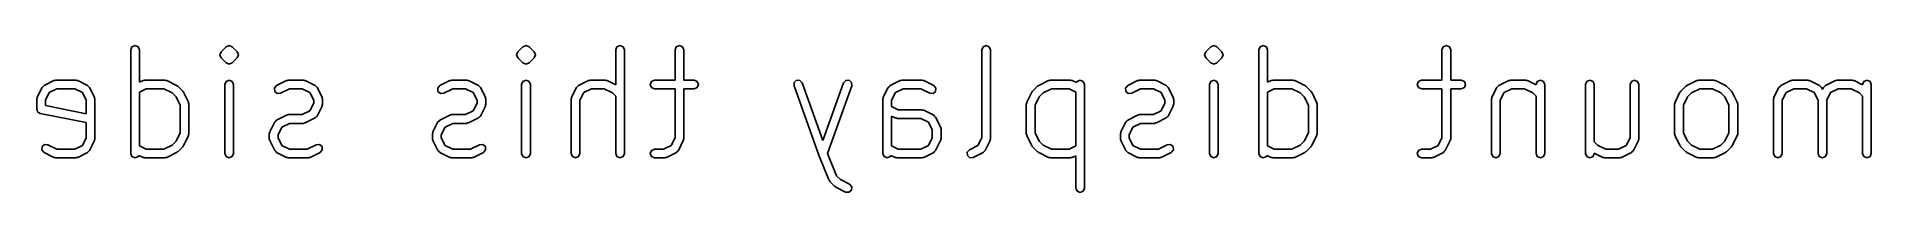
# Model space of a CAD drawing. Extents: x 117.3 to 183.2, y -117.7 to -94.7.
# Drawn here: x 117.26 to 134.3, y -105.38 to -104.02 of the extents above.
import ezdxf

# ---------------------------------------------------------------- set-up
doc = ezdxf.new("R2010")
doc.units = 0
doc.layers.add('BLACK', color=7, linetype='CONTINUOUS')

msp = doc.modelspace()

# ---------------------------------------------------------------- linework, layer by layer
at = {"layer": 'BLACK', "linetype": 'CONTINUOUS'}
for p, q in [((118.133, -104.056), (118.145, -104.027)), ((118.133, -105.021), (118.133, -104.056)), ((118.145, -104.027), (118.174, -104.015)), ((118.174, -104.015), (118.203, -104.027)), ((118.203, -104.027), (118.215, -104.056)), ((118.215, -104.056), (118.215, -104.358)), ((118.961, -104.102), (118.973, -104.073)), ((118.973, -104.131), (118.961, -104.102)), ((118.973, -104.073), (119.019, -104.027)), ((119.019, -104.027), (119.047, -104.015)), ((119.047, -104.015), (119.076, -104.027)), ((119.076, -104.027), (119.122, -104.073)), ((119.122, -104.073), (119.134, -104.102)), ((119.134, -104.102), (119.122, -104.131)), ((121.718, -104.102), (121.73, -104.073)), ((121.73, -104.131), (121.718, -104.102)), ((121.73, -104.073), (121.776, -104.027)), ((121.776, -104.027), (121.805, -104.015)), ((121.805, -104.015), (121.834, -104.027)), ((121.834, -104.027), (121.88, -104.073)), ((121.88, -104.073), (121.892, -104.102)), ((121.892, -104.102), (121.88, -104.131)), ((122.638, -104.056), (122.65, -104.027)), ((122.638, -104.381), (122.638, -104.056)), ((122.65, -104.027), (122.678, -104.015)), ((122.678, -104.015), (122.707, -104.027)), ((122.707, -104.027), (122.719, -104.056)), ((122.719, -104.056), (122.719, -105.021)), ((123.189, -104.056), (123.201, -104.027)), ((123.189, -104.337), (123.189, -104.056)), ((123.201, -104.027), (123.23, -104.015)), ((123.23, -104.015), (123.259, -104.027)), ((123.259, -104.027), (123.27, -104.056)), ((123.27, -104.056), (123.27, -104.337)), ((126.039, -104.056), (126.051, -104.027)), ((126.039, -104.874), (126.039, -104.056)), ((126.051, -104.027), (126.079, -104.015)), ((126.079, -104.015), (126.108, -104.027)), ((126.108, -104.027), (126.12, -104.056)), ((126.12, -104.056), (126.12, -104.883)), ((128.107, -104.102), (128.119, -104.073)), ((128.119, -104.131), (128.107, -104.102)), ((128.119, -104.073), (128.165, -104.027)), ((128.165, -104.027), (128.194, -104.015)), ((128.194, -104.015), (128.222, -104.027)), ((128.222, -104.027), (128.268, -104.073)), ((128.268, -104.073), (128.28, -104.102)), ((128.28, -104.102), (128.268, -104.131)), ((128.613, -104.056), (128.625, -104.027)), ((128.613, -105.021), (128.613, -104.056)), ((128.625, -104.027), (128.653, -104.015)), ((128.653, -104.015), (128.682, -104.027)), ((128.682, -104.027), (128.694, -104.056)), ((128.694, -104.056), (128.694, -104.358)), ((130.313, -104.056), (130.325, -104.027)), ((130.313, -104.337), (130.313, -104.056)), ((130.325, -104.027), (130.354, -104.015)), ((130.354, -104.015), (130.383, -104.027)), ((130.383, -104.027), (130.395, -104.056)), ((130.395, -104.056), (130.395, -104.337)), ((119.019, -104.177), (118.973, -104.131)), ((119.047, -104.188), (119.019, -104.177)), ((119.076, -104.177), (119.047, -104.188)), ((119.122, -104.131), (119.076, -104.177)), ((121.776, -104.177), (121.73, -104.131)), ((121.805, -104.188), (121.776, -104.177)), ((121.834, -104.177), (121.805, -104.188)), ((121.88, -104.131), (121.834, -104.177)), ((121.88, -104.131), (121.88, -104.131)), ((128.165, -104.177), (128.119, -104.131)), ((128.194, -104.188), (128.165, -104.177)), ((128.222, -104.177), (128.194, -104.188)), ((128.268, -104.131), (128.222, -104.177)), ((117.264, -104.497), (117.31, -104.405)), ((117.31, -104.405), (117.32, -104.397)), ((117.32, -104.397), (117.328, -104.387)), ((117.328, -104.387), (117.42, -104.341)), ((117.377, -104.454), (117.341, -104.525)), ((117.448, -104.418), (117.377, -104.454)), ((117.42, -104.341), (117.43, -104.341)), ((117.43, -104.341), (117.439, -104.337)), ((117.439, -104.337), (117.622, -104.337)), ((117.613, -104.418), (117.448, -104.418)), ((117.684, -104.454), (117.613, -104.418)), ((117.622, -104.337), (117.631, -104.341)), ((117.631, -104.341), (117.641, -104.341)), ((117.641, -104.341), (117.733, -104.387)), ((117.72, -104.525), (117.684, -104.454)), ((117.733, -104.387), (117.741, -104.397)), ((117.741, -104.397), (117.751, -104.405)), ((117.751, -104.405), (117.797, -104.497)), ((118.215, -104.358), (118.248, -104.341)), ((118.276, -104.418), (118.215, -104.449)), ((118.215, -104.449), (118.215, -104.95)), ((118.248, -104.341), (118.257, -104.341)), ((118.257, -104.341), (118.266, -104.337)), ((118.266, -104.337), (118.45, -104.337)), ((118.44, -104.418), (118.276, -104.418)), ((118.518, -104.457), (118.44, -104.418)), ((118.45, -104.337), (118.458, -104.341)), ((118.458, -104.341), (118.468, -104.341)), ((118.468, -104.341), (118.56, -104.387)), ((118.554, -104.494), (118.518, -104.457)), ((118.56, -104.387), (118.564, -104.392)), ((118.564, -104.392), (118.57, -104.395)), ((118.57, -104.395), (118.616, -104.441)), ((118.616, -104.441), (118.619, -104.447)), ((118.619, -104.447), (118.624, -104.451)), ((118.624, -104.451), (118.67, -104.543)), ((119.007, -104.378), (119.019, -104.349)), ((119.007, -105.021), (119.007, -104.378)), ((119.019, -104.349), (119.047, -104.337)), ((119.047, -104.337), (119.076, -104.349)), ((119.076, -104.349), (119.088, -104.378)), ((119.088, -104.378), (119.088, -105.021)), ((119.468, -104.411), (119.489, -104.387)), ((119.471, -104.442), (119.468, -104.411)), ((119.494, -104.462), (119.471, -104.442)), ((119.489, -104.387), (119.581, -104.341)), ((119.525, -104.46), (119.494, -104.462)), ((119.608, -104.418), (119.525, -104.46)), ((119.581, -104.341), (119.59, -104.341)), ((119.59, -104.341), (119.599, -104.337)), ((119.599, -104.337), (119.737, -104.337)), ((119.727, -104.418), (119.608, -104.418)), ((119.798, -104.454), (119.727, -104.418)), ((119.737, -104.337), (119.745, -104.341)), ((119.745, -104.341), (119.755, -104.341)), ((119.755, -104.341), (119.847, -104.387)), ((119.834, -104.525), (119.798, -104.454)), ((119.847, -104.387), (119.855, -104.397)), ((119.855, -104.397), (119.865, -104.405)), ((119.865, -104.405), (119.911, -104.497)), ((120.985, -104.411), (121.005, -104.387)), ((120.987, -104.442), (120.985, -104.411)), ((121.011, -104.462), (120.987, -104.442)), ((121.005, -104.387), (121.097, -104.341)), ((121.042, -104.46), (121.011, -104.462)), ((121.125, -104.418), (121.042, -104.46)), ((121.097, -104.341), (121.107, -104.341)), ((121.107, -104.341), (121.116, -104.337)), ((121.116, -104.337), (121.253, -104.337)), ((121.244, -104.418), (121.125, -104.418)), ((121.315, -104.454), (121.244, -104.418)), ((121.253, -104.337), (121.262, -104.341)), ((121.262, -104.341), (121.272, -104.341)), ((121.272, -104.341), (121.364, -104.387)), ((121.351, -104.525), (121.315, -104.454)), ((121.364, -104.387), (121.372, -104.397)), ((121.372, -104.397), (121.382, -104.405)), ((121.382, -104.405), (121.428, -104.497)), ((121.764, -104.378), (121.776, -104.349)), ((121.764, -105.021), (121.764, -104.378)), ((121.776, -104.349), (121.805, -104.337)), ((121.805, -104.337), (121.834, -104.349)), ((121.834, -104.349), (121.846, -104.378)), ((121.846, -104.378), (121.846, -105.021)), ((122.228, -104.497), (122.274, -104.405)), ((122.274, -104.405), (122.284, -104.397)), ((122.284, -104.397), (122.292, -104.387)), ((122.292, -104.387), (122.384, -104.341)), ((122.341, -104.454), (122.305, -104.525)), ((122.412, -104.418), (122.341, -104.454)), ((122.384, -104.341), (122.394, -104.341)), ((122.394, -104.341), (122.402, -104.337)), ((122.402, -104.337), (122.54, -104.337)), ((122.531, -104.418), (122.412, -104.418)), ((122.608, -104.457), (122.531, -104.418)), ((122.54, -104.337), (122.549, -104.341)), ((122.549, -104.341), (122.559, -104.341)), ((122.559, -104.341), (122.638, -104.381)), ((122.638, -104.486), (122.608, -104.457)), ((122.959, -104.378), (122.971, -104.349)), ((122.971, -104.406), (122.959, -104.378)), ((122.971, -104.349), (123, -104.337)), ((123, -104.418), (122.971, -104.406)), ((123, -104.337), (123.189, -104.337)), ((123.189, -104.418), (123, -104.418)), ((123.189, -104.874), (123.189, -104.418)), ((123.27, -104.337), (123.368, -104.337)), ((123.368, -104.418), (123.27, -104.418)), ((123.27, -104.418), (123.27, -104.883)), ((123.368, -104.337), (123.396, -104.349)), ((123.396, -104.406), (123.368, -104.418)), ((123.396, -104.349), (123.408, -104.378)), ((123.408, -104.378), (123.396, -104.406)), ((124.295, -104.391), (124.296, -104.36)), ((124.524, -105.035), (124.295, -104.391)), ((124.296, -104.36), (124.319, -104.339)), ((124.319, -104.339), (124.35, -104.341)), ((124.35, -104.341), (124.371, -104.364)), ((124.371, -104.364), (124.563, -104.9)), ((124.563, -104.9), (124.754, -104.364)), ((124.831, -104.391), (124.606, -105.02)), ((124.754, -104.364), (124.775, -104.341)), ((124.775, -104.341), (124.806, -104.339)), ((124.806, -104.339), (124.829, -104.36)), ((124.829, -104.36), (124.831, -104.391)), ((125.124, -104.497), (125.17, -104.405)), ((125.17, -104.405), (125.18, -104.397)), ((125.18, -104.397), (125.188, -104.387)), ((125.188, -104.387), (125.28, -104.341)), ((125.236, -104.454), (125.201, -104.525)), ((125.308, -104.418), (125.236, -104.454)), ((125.28, -104.341), (125.289, -104.341)), ((125.289, -104.341), (125.298, -104.337)), ((125.298, -104.337), (125.482, -104.337)), ((125.472, -104.418), (125.308, -104.418)), ((125.556, -104.46), (125.472, -104.418)), ((125.482, -104.337), (125.491, -104.341)), ((125.491, -104.341), (125.5, -104.341)), ((125.5, -104.341), (125.592, -104.387)), ((125.587, -104.462), (125.556, -104.46)), ((125.61, -104.442), (125.587, -104.462)), ((125.592, -104.387), (125.612, -104.411)), ((125.612, -104.411), (125.61, -104.442)), ((126.457, -104.543), (126.503, -104.451)), ((126.503, -104.451), (126.508, -104.447)), ((126.508, -104.447), (126.51, -104.441)), ((126.51, -104.441), (126.556, -104.395)), ((126.556, -104.395), (126.562, -104.392)), ((126.562, -104.392), (126.567, -104.387)), ((126.567, -104.387), (126.659, -104.341)), ((126.609, -104.457), (126.572, -104.494)), ((126.687, -104.418), (126.609, -104.457)), ((126.659, -104.341), (126.668, -104.341)), ((126.668, -104.341), (126.677, -104.337)), ((126.677, -104.337), (126.861, -104.337)), ((126.851, -104.418), (126.687, -104.418)), ((126.912, -104.449), (126.851, -104.418)), ((126.861, -104.337), (126.87, -104.341)), ((126.87, -104.341), (126.879, -104.341)), ((126.879, -104.341), (126.919, -104.361)), ((126.912, -104.95), (126.912, -104.449)), ((126.919, -104.361), (126.924, -104.349)), ((126.924, -104.349), (126.953, -104.337)), ((126.953, -104.337), (126.981, -104.349)), ((126.981, -104.349), (126.993, -104.378)), ((126.993, -104.378), (126.993, -105.343)), ((127.374, -104.411), (127.394, -104.387)), ((127.376, -104.442), (127.374, -104.411)), ((127.399, -104.462), (127.376, -104.442)), ((127.394, -104.387), (127.486, -104.341)), ((127.431, -104.46), (127.399, -104.462)), ((127.514, -104.418), (127.431, -104.46)), ((127.486, -104.341), (127.496, -104.341)), ((127.496, -104.341), (127.504, -104.337)), ((127.504, -104.337), (127.642, -104.337)), ((127.633, -104.418), (127.514, -104.418)), ((127.704, -104.454), (127.633, -104.418)), ((127.642, -104.337), (127.651, -104.341)), ((127.651, -104.341), (127.66, -104.341)), ((127.66, -104.341), (127.752, -104.387)), ((127.739, -104.525), (127.704, -104.454)), ((127.752, -104.387), (127.761, -104.397)), ((127.761, -104.397), (127.77, -104.405)), ((127.77, -104.405), (127.816, -104.497)), ((128.153, -104.378), (128.165, -104.349)), ((128.153, -105.021), (128.153, -104.378)), ((128.165, -104.349), (128.194, -104.337)), ((128.194, -104.337), (128.222, -104.349)), ((128.222, -104.349), (128.234, -104.378)), ((128.234, -104.378), (128.234, -105.021)), ((128.694, -104.358), (128.727, -104.341)), ((128.755, -104.418), (128.694, -104.449)), ((128.694, -104.449), (128.694, -104.95)), ((128.727, -104.341), (128.736, -104.341)), ((128.736, -104.341), (128.745, -104.337)), ((128.745, -104.337), (128.929, -104.337)), ((128.919, -104.418), (128.755, -104.418)), ((128.997, -104.457), (128.919, -104.418)), ((128.929, -104.337), (128.938, -104.341)), ((128.938, -104.341), (128.947, -104.341)), ((128.947, -104.341), (129.039, -104.387)), ((129.034, -104.494), (128.997, -104.457)), ((129.039, -104.387), (129.044, -104.392)), ((129.044, -104.392), (129.05, -104.395)), ((129.05, -104.395), (129.096, -104.441)), ((129.096, -104.441), (129.098, -104.447)), ((129.098, -104.447), (129.103, -104.451)), ((129.103, -104.451), (129.149, -104.543)), ((130.083, -104.378), (130.095, -104.349)), ((130.095, -104.406), (130.083, -104.378)), ((130.095, -104.349), (130.124, -104.337)), ((130.124, -104.418), (130.095, -104.406)), ((130.124, -104.337), (130.313, -104.337)), ((130.313, -104.418), (130.124, -104.418)), ((130.313, -104.874), (130.313, -104.418)), ((130.395, -104.337), (130.492, -104.337)), ((130.492, -104.418), (130.395, -104.418)), ((130.395, -104.418), (130.395, -104.883)), ((130.492, -104.337), (130.521, -104.349)), ((130.521, -104.406), (130.492, -104.418)), ((130.521, -104.349), (130.532, -104.378)), ((130.532, -104.378), (130.521, -104.406)), ((130.777, -104.497), (130.823, -104.405)), ((130.823, -104.405), (130.833, -104.397)), ((130.833, -104.397), (130.841, -104.387)), ((130.841, -104.387), (130.933, -104.341)), ((130.89, -104.454), (130.854, -104.525)), ((130.961, -104.418), (130.89, -104.454)), ((130.933, -104.341), (130.943, -104.341)), ((130.943, -104.341), (130.951, -104.337)), ((130.951, -104.337), (131.089, -104.337)), ((131.08, -104.418), (130.961, -104.418)), ((131.157, -104.457), (131.08, -104.418)), ((131.089, -104.337), (131.098, -104.341)), ((131.098, -104.341), (131.107, -104.341)), ((131.107, -104.341), (131.187, -104.381)), ((131.187, -104.486), (131.157, -104.457)), ((131.187, -104.378), (131.198, -104.349)), ((131.187, -104.381), (131.187, -104.378)), ((131.198, -104.349), (131.227, -104.337)), ((131.227, -104.337), (131.256, -104.349)), ((131.256, -104.349), (131.268, -104.378)), ((131.268, -104.378), (131.268, -105.021)), ((131.646, -104.378), (131.658, -104.349)), ((131.646, -105.021), (131.646, -104.378)), ((131.658, -104.349), (131.687, -104.337)), ((131.687, -104.337), (131.716, -104.349)), ((131.716, -104.349), (131.727, -104.378)), ((131.727, -104.378), (131.727, -104.912)), ((132.06, -104.378), (132.072, -104.349)), ((132.06, -104.874), (132.06, -104.378)), ((132.072, -104.349), (132.1, -104.337)), ((132.1, -104.337), (132.129, -104.349)), ((132.129, -104.349), (132.141, -104.378)), ((132.141, -104.378), (132.141, -104.883)), ((132.478, -104.543), (132.524, -104.451)), ((132.524, -104.451), (132.529, -104.447)), ((132.529, -104.447), (132.531, -104.441)), ((132.531, -104.441), (132.577, -104.395)), ((132.577, -104.395), (132.583, -104.392)), ((132.583, -104.392), (132.588, -104.387)), ((132.588, -104.387), (132.68, -104.341)), ((132.63, -104.457), (132.593, -104.494)), ((132.708, -104.418), (132.63, -104.457)), ((132.68, -104.341), (132.689, -104.341)), ((132.689, -104.341), (132.698, -104.337)), ((132.698, -104.337), (132.836, -104.337)), ((132.826, -104.418), (132.708, -104.418)), ((132.904, -104.457), (132.826, -104.418)), ((132.836, -104.337), (132.845, -104.341)), ((132.845, -104.341), (132.854, -104.341)), ((132.854, -104.341), (132.946, -104.387)), ((132.94, -104.494), (132.904, -104.457)), ((132.946, -104.387), (132.95, -104.392)), ((132.95, -104.392), (132.956, -104.395)), ((132.956, -104.395), (133.002, -104.441)), ((133.002, -104.441), (133.005, -104.447)), ((133.005, -104.447), (133.01, -104.451)), ((133.01, -104.451), (133.056, -104.543)), ((133.397, -104.497), (133.443, -104.405)), ((133.443, -104.405), (133.453, -104.397)), ((133.453, -104.397), (133.461, -104.387)), ((133.461, -104.387), (133.553, -104.341)), ((133.51, -104.454), (133.474, -104.525)), ((133.581, -104.418), (133.51, -104.454)), ((133.553, -104.341), (133.562, -104.341)), ((133.562, -104.341), (133.571, -104.337)), ((133.571, -104.337), (133.709, -104.337)), ((133.7, -104.418), (133.581, -104.418)), ((133.771, -104.454), (133.7, -104.418)), ((133.709, -104.337), (133.718, -104.341)), ((133.718, -104.341), (133.727, -104.341)), ((133.727, -104.341), (133.819, -104.387)), ((133.806, -104.525), (133.771, -104.454)), ((133.819, -104.387), (133.828, -104.397)), ((133.828, -104.397), (133.837, -104.405)), ((133.837, -104.405), (133.847, -104.425)), ((133.847, -104.425), (133.857, -104.405)), ((133.857, -104.405), (133.866, -104.397)), ((133.866, -104.397), (133.875, -104.387)), ((133.875, -104.387), (133.967, -104.341)), ((133.923, -104.454), (133.888, -104.525)), ((133.994, -104.418), (133.923, -104.454)), ((133.967, -104.341), (133.976, -104.341)), ((133.976, -104.341), (133.985, -104.337)), ((133.985, -104.337), (134.123, -104.337)), ((134.113, -104.418), (133.994, -104.418)), ((134.191, -104.457), (134.113, -104.418)), ((134.123, -104.337), (134.132, -104.341)), ((134.132, -104.341), (134.141, -104.341)), ((134.141, -104.341), (134.22, -104.381)), ((134.22, -104.486), (134.191, -104.457)), ((134.22, -104.378), (134.232, -104.349)), ((134.22, -104.381), (134.22, -104.378)), ((134.232, -104.349), (134.261, -104.337)), ((134.261, -104.337), (134.289, -104.349)), ((134.289, -104.349), (134.301, -104.378)), ((134.301, -104.378), (134.301, -105.021)), ((117.26, -104.516), (117.264, -104.507)), ((117.26, -104.607), (117.26, -104.516)), ((117.265, -104.618), (117.26, -104.607)), ((117.264, -104.507), (117.264, -104.497)), ((117.267, -104.63), (117.265, -104.618)), ((117.27, -104.632), (117.267, -104.63)), ((117.341, -104.525), (117.341, -104.574)), ((117.341, -104.574), (117.72, -104.65)), ((117.72, -104.65), (117.72, -104.525)), ((117.797, -104.497), (117.797, -104.507)), ((117.797, -104.507), (117.801, -104.516)), ((117.801, -104.516), (117.801, -104.883)), ((118.593, -104.571), (118.554, -104.494)), ((118.593, -104.828), (118.593, -104.571)), ((118.67, -104.543), (118.671, -104.553)), ((118.671, -104.553), (118.674, -104.562)), ((118.674, -104.562), (118.674, -104.837)), ((119.727, -104.659), (119.798, -104.623)), ((119.798, -104.623), (119.834, -104.552)), ((119.834, -104.552), (119.834, -104.525)), ((119.911, -104.58), (119.865, -104.672)), ((119.911, -104.497), (119.912, -104.507)), ((119.912, -104.57), (119.911, -104.58)), ((119.912, -104.507), (119.915, -104.516)), ((119.915, -104.562), (119.912, -104.57)), ((119.915, -104.516), (119.915, -104.562)), ((121.244, -104.659), (121.315, -104.623)), ((121.315, -104.623), (121.351, -104.552)), ((121.351, -104.552), (121.351, -104.525)), ((121.428, -104.58), (121.382, -104.672)), ((121.428, -104.497), (121.428, -104.507)), ((121.428, -104.507), (121.432, -104.516)), ((121.432, -104.562), (121.428, -104.57)), ((121.428, -104.57), (121.428, -104.58)), ((121.432, -104.516), (121.432, -104.562)), ((122.224, -104.516), (122.228, -104.507)), ((122.224, -105.021), (122.224, -104.516)), ((122.228, -104.507), (122.228, -104.497)), ((122.305, -104.525), (122.305, -105.021)), ((122.638, -105.021), (122.638, -104.486)), ((125.12, -104.516), (125.123, -104.507)), ((125.12, -105.021), (125.12, -104.516)), ((125.123, -104.507), (125.124, -104.497)), ((125.201, -104.525), (125.201, -104.582)), ((125.201, -104.582), (125.262, -104.613)), ((125.262, -104.613), (125.482, -104.613)), ((125.482, -104.613), (125.491, -104.616)), ((125.491, -104.616), (125.5, -104.617)), ((125.5, -104.617), (125.592, -104.663)), ((126.452, -104.562), (126.456, -104.553)), ((126.452, -104.837), (126.452, -104.562)), ((126.456, -104.553), (126.457, -104.543)), ((126.572, -104.494), (126.534, -104.571)), ((126.534, -104.571), (126.534, -104.828)), ((127.633, -104.659), (127.704, -104.623)), ((127.704, -104.623), (127.739, -104.552)), ((127.739, -104.552), (127.739, -104.525)), ((127.816, -104.58), (127.77, -104.672)), ((127.816, -104.497), (127.817, -104.507)), ((127.817, -104.57), (127.816, -104.58)), ((127.817, -104.507), (127.821, -104.516)), ((127.821, -104.562), (127.817, -104.57)), ((127.821, -104.516), (127.821, -104.562)), ((129.072, -104.571), (129.034, -104.494)), ((129.072, -104.828), (129.072, -104.571)), ((129.149, -104.543), (129.15, -104.553)), ((129.15, -104.553), (129.154, -104.562)), ((129.154, -104.562), (129.154, -104.837)), ((130.773, -104.516), (130.776, -104.507)), ((130.773, -105.021), (130.773, -104.516)), ((130.776, -104.507), (130.777, -104.497)), ((130.854, -104.525), (130.854, -105.021)), ((131.187, -105.021), (131.187, -104.486)), ((132.473, -104.562), (132.477, -104.553)), ((132.473, -104.837), (132.473, -104.562)), ((132.477, -104.553), (132.478, -104.543)), ((132.593, -104.494), (132.555, -104.571)), ((132.555, -104.571), (132.555, -104.828)), ((132.979, -104.571), (132.94, -104.494)), ((132.979, -104.828), (132.979, -104.571)), ((133.056, -104.543), (133.057, -104.553)), ((133.057, -104.553), (133.06, -104.562)), ((133.06, -104.562), (133.06, -104.837)), ((133.393, -104.516), (133.396, -104.507)), ((133.393, -105.021), (133.393, -104.516)), ((133.396, -104.507), (133.397, -104.497)), ((133.474, -104.525), (133.474, -105.021)), ((133.806, -105.021), (133.806, -104.525)), ((133.888, -104.525), (133.888, -105.021)), ((134.22, -105.021), (134.22, -104.486)), ((117.272, -104.636), (117.27, -104.632)), ((117.283, -104.641), (117.272, -104.636)), ((117.293, -104.647), (117.283, -104.641)), ((117.72, -104.733), (117.293, -104.647)), ((117.72, -104.874), (117.72, -104.733)), ((119.425, -104.819), (119.471, -104.727)), ((119.471, -104.727), (119.48, -104.719)), ((119.48, -104.719), (119.489, -104.709)), ((119.489, -104.709), (119.581, -104.663)), ((119.537, -104.776), (119.502, -104.847)), ((119.608, -104.74), (119.537, -104.776)), ((119.581, -104.663), (119.59, -104.662)), ((119.59, -104.662), (119.599, -104.659)), ((119.599, -104.659), (119.727, -104.659)), ((119.737, -104.74), (119.608, -104.74)), ((119.745, -104.736), (119.737, -104.74)), ((119.755, -104.736), (119.745, -104.736)), ((119.847, -104.69), (119.755, -104.736)), ((119.855, -104.68), (119.847, -104.69)), ((119.865, -104.672), (119.855, -104.68)), ((120.941, -104.819), (120.987, -104.727)), ((120.987, -104.727), (120.997, -104.719)), ((120.997, -104.719), (121.005, -104.709)), ((121.005, -104.709), (121.097, -104.663)), ((121.054, -104.776), (121.018, -104.847)), ((121.125, -104.74), (121.054, -104.776)), ((121.097, -104.663), (121.107, -104.662)), ((121.107, -104.662), (121.116, -104.659)), ((121.116, -104.659), (121.244, -104.659)), ((121.253, -104.74), (121.125, -104.74)), ((121.262, -104.736), (121.253, -104.74)), ((121.272, -104.736), (121.262, -104.736)), ((121.364, -104.69), (121.272, -104.736)), ((121.372, -104.68), (121.364, -104.69)), ((121.382, -104.672), (121.372, -104.68)), ((125.234, -104.69), (125.201, -104.673)), ((125.201, -104.673), (125.201, -104.95)), ((125.243, -104.69), (125.234, -104.69)), ((125.252, -104.694), (125.243, -104.69)), ((125.472, -104.694), (125.252, -104.694)), ((125.544, -104.73), (125.472, -104.694)), ((125.579, -104.801), (125.544, -104.73)), ((125.579, -104.874), (125.579, -104.801)), ((125.592, -104.663), (125.6, -104.673)), ((125.6, -104.673), (125.61, -104.681)), ((125.61, -104.681), (125.656, -104.773)), ((125.656, -104.773), (125.657, -104.783)), ((125.657, -104.783), (125.66, -104.791)), ((125.66, -104.791), (125.66, -104.883)), ((127.33, -104.819), (127.376, -104.727)), ((127.376, -104.727), (127.386, -104.719)), ((127.386, -104.719), (127.394, -104.709)), ((127.394, -104.709), (127.486, -104.663)), ((127.443, -104.776), (127.407, -104.847)), ((127.514, -104.74), (127.443, -104.776)), ((127.486, -104.663), (127.496, -104.662)), ((127.496, -104.662), (127.504, -104.659)), ((127.504, -104.659), (127.633, -104.659)), ((127.642, -104.74), (127.514, -104.74)), ((127.651, -104.736), (127.642, -104.74)), ((127.66, -104.736), (127.651, -104.736)), ((127.752, -104.69), (127.66, -104.736)), ((127.761, -104.68), (127.752, -104.69)), ((127.77, -104.672), (127.761, -104.68)), ((117.308, -104.988), (117.31, -104.957)), ((117.31, -104.957), (117.334, -104.937)), ((117.334, -104.937), (117.365, -104.939)), ((117.365, -104.939), (117.448, -104.98)), ((117.613, -104.98), (117.684, -104.945)), ((117.684, -104.945), (117.72, -104.874)), ((117.797, -104.901), (117.751, -104.993)), ((117.801, -104.883), (117.797, -104.892)), ((117.797, -104.892), (117.797, -104.901)), ((118.215, -104.95), (118.276, -104.98)), ((118.44, -104.98), (118.518, -104.942)), ((118.518, -104.942), (118.554, -104.905)), ((118.554, -104.905), (118.593, -104.828)), ((118.616, -104.958), (118.57, -105.004)), ((118.619, -104.952), (118.616, -104.958)), ((118.624, -104.947), (118.619, -104.952)), ((118.67, -104.855), (118.624, -104.947)), ((118.671, -104.846), (118.67, -104.855)), ((118.674, -104.837), (118.671, -104.846)), ((119.42, -104.837), (119.424, -104.829)), ((119.42, -104.883), (119.42, -104.837)), ((119.424, -104.892), (119.42, -104.883)), ((119.424, -104.829), (119.425, -104.819)), ((119.425, -104.901), (119.424, -104.892)), ((119.471, -104.993), (119.425, -104.901)), ((119.502, -104.847), (119.502, -104.874)), ((119.502, -104.874), (119.537, -104.945)), ((119.537, -104.945), (119.608, -104.98)), ((119.773, -104.98), (119.856, -104.939)), ((119.856, -104.939), (119.887, -104.937)), ((119.887, -104.937), (119.911, -104.957)), ((119.911, -104.957), (119.913, -104.988)), ((120.937, -104.837), (120.941, -104.829)), ((120.937, -104.883), (120.937, -104.837)), ((120.941, -104.892), (120.937, -104.883)), ((120.941, -104.829), (120.941, -104.819)), ((120.941, -104.901), (120.941, -104.892)), ((120.987, -104.993), (120.941, -104.901)), ((121.018, -104.847), (121.018, -104.874)), ((121.018, -104.874), (121.054, -104.945)), ((121.054, -104.945), (121.125, -104.98)), ((121.29, -104.98), (121.373, -104.939)), ((121.373, -104.939), (121.404, -104.937)), ((121.404, -104.937), (121.428, -104.957)), ((121.428, -104.957), (121.43, -104.988)), ((123.082, -104.98), (123.154, -104.945)), ((123.154, -104.945), (123.189, -104.874)), ((123.266, -104.901), (123.22, -104.993)), ((123.267, -104.892), (123.266, -104.901)), ((123.27, -104.883), (123.267, -104.892)), ((125.201, -104.95), (125.262, -104.98)), ((125.472, -104.98), (125.544, -104.945)), ((125.544, -104.945), (125.579, -104.874)), ((125.656, -104.901), (125.61, -104.993)), ((125.657, -104.892), (125.656, -104.901)), ((125.66, -104.883), (125.657, -104.892)), ((125.923, -104.985), (126.003, -104.945)), ((126.003, -104.945), (126.039, -104.874)), ((126.116, -104.901), (126.07, -104.993)), ((126.12, -104.883), (126.116, -104.892)), ((126.116, -104.892), (126.116, -104.901)), ((126.456, -104.846), (126.452, -104.837)), ((126.457, -104.855), (126.456, -104.846)), ((126.503, -104.947), (126.457, -104.855)), ((126.508, -104.952), (126.503, -104.947)), ((126.51, -104.958), (126.508, -104.952)), ((126.556, -105.004), (126.51, -104.958)), ((126.534, -104.828), (126.572, -104.905)), ((126.572, -104.905), (126.609, -104.942)), ((126.609, -104.942), (126.687, -104.98)), ((126.851, -104.98), (126.912, -104.95)), ((127.326, -104.837), (127.329, -104.829)), ((127.326, -104.883), (127.326, -104.837)), ((127.329, -104.892), (127.326, -104.883)), ((127.329, -104.829), (127.33, -104.819)), ((127.33, -104.901), (127.329, -104.892)), ((127.376, -104.993), (127.33, -104.901)), ((127.407, -104.847), (127.407, -104.874)), ((127.407, -104.874), (127.443, -104.945)), ((127.443, -104.945), (127.514, -104.98)), ((127.679, -104.98), (127.762, -104.939)), ((127.762, -104.939), (127.793, -104.937)), ((127.793, -104.937), (127.816, -104.957)), ((127.816, -104.957), (127.819, -104.988)), ((128.694, -104.95), (128.755, -104.98)), ((128.919, -104.98), (128.997, -104.942)), ((128.997, -104.942), (129.034, -104.905)), ((129.034, -104.905), (129.072, -104.828)), ((129.096, -104.958), (129.05, -105.004)), ((129.098, -104.952), (129.096, -104.958)), ((129.103, -104.947), (129.098, -104.952)), ((129.149, -104.855), (129.103, -104.947)), ((129.15, -104.846), (129.149, -104.855)), ((129.154, -104.837), (129.15, -104.846)), ((130.206, -104.98), (130.278, -104.945)), ((130.278, -104.945), (130.313, -104.874)), ((130.39, -104.901), (130.344, -104.993)), ((130.391, -104.892), (130.39, -104.901)), ((130.395, -104.883), (130.391, -104.892)), ((131.727, -104.912), (131.757, -104.942)), ((131.757, -104.942), (131.834, -104.98)), ((131.953, -104.98), (132.024, -104.945)), ((132.024, -104.945), (132.06, -104.874)), ((132.137, -104.901), (132.091, -104.993)), ((132.141, -104.883), (132.137, -104.892)), ((132.137, -104.892), (132.137, -104.901)), ((132.477, -104.846), (132.473, -104.837)), ((132.478, -104.855), (132.477, -104.846)), ((132.524, -104.947), (132.478, -104.855)), ((132.529, -104.952), (132.524, -104.947)), ((132.531, -104.958), (132.529, -104.952)), ((132.577, -105.004), (132.531, -104.958)), ((132.555, -104.828), (132.593, -104.905)), ((132.593, -104.905), (132.63, -104.942)), ((132.63, -104.942), (132.708, -104.98)), ((132.826, -104.98), (132.904, -104.942)), ((132.904, -104.942), (132.94, -104.905)), ((132.94, -104.905), (132.979, -104.828)), ((133.002, -104.958), (132.956, -105.004)), ((133.005, -104.952), (133.002, -104.958)), ((133.01, -104.947), (133.005, -104.952)), ((133.056, -104.855), (133.01, -104.947)), ((133.057, -104.846), (133.056, -104.855)), ((133.06, -104.837), (133.057, -104.846)), ((117.328, -105.012), (117.308, -104.988)), ((117.42, -105.057), (117.328, -105.012)), ((117.43, -105.058), (117.42, -105.057)), ((117.439, -105.062), (117.43, -105.058)), ((117.622, -105.062), (117.439, -105.062)), ((117.448, -104.98), (117.613, -104.98)), ((117.631, -105.058), (117.622, -105.062)), ((117.641, -105.057), (117.631, -105.058)), ((117.733, -105.012), (117.641, -105.057)), ((117.741, -105.002), (117.733, -105.012)), ((117.751, -104.993), (117.741, -105.002)), ((118.145, -105.05), (118.133, -105.021)), ((118.174, -105.062), (118.145, -105.05)), ((118.203, -105.05), (118.174, -105.062)), ((118.208, -105.038), (118.203, -105.05)), ((118.248, -105.057), (118.208, -105.038)), ((118.257, -105.058), (118.248, -105.057)), ((118.266, -105.062), (118.257, -105.058)), ((118.45, -105.062), (118.266, -105.062)), ((118.276, -104.98), (118.44, -104.98)), ((118.458, -105.058), (118.45, -105.062)), ((118.468, -105.057), (118.458, -105.058)), ((118.56, -105.012), (118.468, -105.057)), ((118.564, -105.006), (118.56, -105.012)), ((118.57, -105.004), (118.564, -105.006)), ((119.019, -105.05), (119.007, -105.021)), ((119.047, -105.062), (119.019, -105.05)), ((119.076, -105.05), (119.047, -105.062)), ((119.088, -105.021), (119.076, -105.05)), ((119.48, -105.002), (119.471, -104.993)), ((119.489, -105.012), (119.48, -105.002)), ((119.581, -105.057), (119.489, -105.012)), ((119.59, -105.058), (119.581, -105.057)), ((119.599, -105.062), (119.59, -105.058)), ((119.783, -105.062), (119.599, -105.062)), ((119.608, -104.98), (119.773, -104.98)), ((119.791, -105.058), (119.783, -105.062)), ((119.801, -105.057), (119.791, -105.058)), ((119.893, -105.012), (119.801, -105.057)), ((119.913, -104.988), (119.893, -105.012)), ((120.997, -105.002), (120.987, -104.993)), ((121.005, -105.012), (120.997, -105.002)), ((121.097, -105.057), (121.005, -105.012)), ((121.107, -105.058), (121.097, -105.057)), ((121.116, -105.062), (121.107, -105.058)), ((121.299, -105.062), (121.116, -105.062)), ((121.125, -104.98), (121.29, -104.98)), ((121.308, -105.058), (121.299, -105.062)), ((121.318, -105.057), (121.308, -105.058)), ((121.409, -105.012), (121.318, -105.057)), ((121.43, -104.988), (121.409, -105.012)), ((121.776, -105.05), (121.764, -105.021)), ((121.805, -105.062), (121.776, -105.05)), ((121.834, -105.05), (121.805, -105.062)), ((121.846, -105.021), (121.834, -105.05)), ((122.236, -105.05), (122.224, -105.021)), ((122.265, -105.062), (122.236, -105.05)), ((122.293, -105.05), (122.265, -105.062)), ((122.305, -105.021), (122.293, -105.05)), ((122.65, -105.05), (122.638, -105.021)), ((122.678, -105.062), (122.65, -105.05)), ((122.707, -105.05), (122.678, -105.062)), ((122.719, -105.021), (122.707, -105.05)), ((122.959, -105.021), (122.971, -104.992)), ((122.971, -105.05), (122.959, -105.021)), ((122.971, -104.992), (123, -104.98)), ((123, -105.062), (122.971, -105.05)), ((123, -104.98), (123.082, -104.98)), ((123.092, -105.062), (123, -105.062)), ((123.101, -105.058), (123.092, -105.062)), ((123.11, -105.057), (123.101, -105.058)), ((123.202, -105.012), (123.11, -105.057)), ((123.21, -105.002), (123.202, -105.012)), ((123.22, -104.993), (123.21, -105.002)), ((124.525, -105.035), (124.524, -105.035)), ((124.525, -105.036), (124.525, -105.035)), ((124.617, -105.266), (124.525, -105.036)), ((124.606, -105.02), (124.689, -105.228)), ((125.131, -105.05), (125.12, -105.021)), ((125.16, -105.062), (125.131, -105.05)), ((125.189, -105.05), (125.16, -105.062)), ((125.194, -105.038), (125.189, -105.05)), ((125.234, -105.057), (125.194, -105.038)), ((125.243, -105.058), (125.234, -105.057)), ((125.252, -105.062), (125.243, -105.058)), ((125.482, -105.062), (125.252, -105.062)), ((125.262, -104.98), (125.472, -104.98)), ((125.491, -105.058), (125.482, -105.062)), ((125.5, -105.057), (125.491, -105.058)), ((125.592, -105.012), (125.5, -105.057)), ((125.6, -105.002), (125.592, -105.012)), ((125.61, -104.993), (125.6, -105.002)), ((125.903, -105.008), (125.923, -104.985)), ((125.905, -105.039), (125.903, -105.008)), ((125.929, -105.06), (125.905, -105.039)), ((125.96, -105.057), (125.929, -105.06)), ((126.052, -105.012), (125.96, -105.057)), ((126.06, -105.002), (126.052, -105.012)), ((126.07, -104.993), (126.06, -105.002)), ((126.562, -105.006), (126.556, -105.004)), ((126.567, -105.012), (126.562, -105.006)), ((126.659, -105.057), (126.567, -105.012)), ((126.668, -105.058), (126.659, -105.057)), ((126.677, -105.062), (126.668, -105.058)), ((126.861, -105.062), (126.677, -105.062)), ((126.687, -104.98), (126.851, -104.98)), ((126.87, -105.058), (126.861, -105.062)), ((126.879, -105.057), (126.87, -105.058)), ((126.912, -105.041), (126.879, -105.057)), ((126.912, -105.343), (126.912, -105.041)), ((127.386, -105.002), (127.376, -104.993)), ((127.394, -105.012), (127.386, -105.002)), ((127.486, -105.057), (127.394, -105.012)), ((127.496, -105.058), (127.486, -105.057)), ((127.504, -105.062), (127.496, -105.058)), ((127.688, -105.062), (127.504, -105.062)), ((127.514, -104.98), (127.679, -104.98)), ((127.697, -105.058), (127.688, -105.062)), ((127.706, -105.057), (127.697, -105.058)), ((127.798, -105.012), (127.706, -105.057)), ((127.819, -104.988), (127.798, -105.012)), ((128.165, -105.05), (128.153, -105.021)), ((128.194, -105.062), (128.165, -105.05)), ((128.222, -105.05), (128.194, -105.062)), ((128.234, -105.021), (128.222, -105.05)), ((128.625, -105.05), (128.613, -105.021)), ((128.653, -105.062), (128.625, -105.05)), ((128.682, -105.05), (128.653, -105.062)), ((128.687, -105.038), (128.682, -105.05)), ((128.727, -105.057), (128.687, -105.038)), ((128.736, -105.058), (128.727, -105.057)), ((128.745, -105.062), (128.736, -105.058)), ((128.929, -105.062), (128.745, -105.062)), ((128.755, -104.98), (128.919, -104.98)), ((128.938, -105.058), (128.929, -105.062)), ((128.947, -105.057), (128.938, -105.058)), ((129.039, -105.012), (128.947, -105.057)), ((129.044, -105.006), (129.039, -105.012)), ((129.05, -105.004), (129.044, -105.006)), ((130.083, -105.021), (130.095, -104.992)), ((130.095, -105.05), (130.083, -105.021)), ((130.095, -104.992), (130.124, -104.98)), ((130.124, -105.062), (130.095, -105.05)), ((130.124, -104.98), (130.206, -104.98)), ((130.216, -105.062), (130.124, -105.062)), ((130.225, -105.058), (130.216, -105.062)), ((130.234, -105.057), (130.225, -105.058)), ((130.326, -105.012), (130.234, -105.057)), ((130.335, -105.002), (130.326, -105.012)), ((130.344, -104.993), (130.335, -105.002)), ((130.785, -105.05), (130.773, -105.021)), ((130.814, -105.062), (130.785, -105.05)), ((130.842, -105.05), (130.814, -105.062)), ((130.854, -105.021), (130.842, -105.05)), ((131.198, -105.05), (131.187, -105.021)), ((131.227, -105.062), (131.198, -105.05)), ((131.256, -105.05), (131.227, -105.062)), ((131.268, -105.021), (131.256, -105.05)), ((131.658, -105.05), (131.646, -105.021)), ((131.687, -105.062), (131.658, -105.05)), ((131.716, -105.05), (131.687, -105.062)), ((131.727, -105.021), (131.716, -105.05)), ((131.806, -105.057), (131.727, -105.018)), ((131.727, -105.018), (131.727, -105.021)), ((131.816, -105.058), (131.806, -105.057)), ((131.825, -105.062), (131.816, -105.058)), ((131.963, -105.062), (131.825, -105.062)), ((131.834, -104.98), (131.953, -104.98)), ((131.971, -105.058), (131.963, -105.062)), ((131.981, -105.057), (131.971, -105.058)), ((132.073, -105.012), (131.981, -105.057)), ((132.081, -105.002), (132.073, -105.012)), ((132.091, -104.993), (132.081, -105.002)), ((132.583, -105.006), (132.577, -105.004)), ((132.588, -105.012), (132.583, -105.006)), ((132.68, -105.057), (132.588, -105.012)), ((132.689, -105.058), (132.68, -105.057)), ((132.698, -105.062), (132.689, -105.058)), ((132.836, -105.062), (132.698, -105.062)), ((132.708, -104.98), (132.826, -104.98)), ((132.845, -105.058), (132.836, -105.062)), ((132.854, -105.057), (132.845, -105.058)), ((132.946, -105.012), (132.854, -105.057)), ((132.95, -105.006), (132.946, -105.012)), ((132.956, -105.004), (132.95, -105.006)), ((133.405, -105.05), (133.393, -105.021)), ((133.433, -105.062), (133.405, -105.05)), ((133.462, -105.05), (133.433, -105.062)), ((133.474, -105.021), (133.462, -105.05)), ((133.818, -105.05), (133.806, -105.021)), ((133.847, -105.062), (133.818, -105.05)), ((133.876, -105.05), (133.847, -105.062)), ((133.888, -105.021), (133.876, -105.05)), ((134.232, -105.05), (134.22, -105.021)), ((134.261, -105.062), (134.232, -105.05)), ((134.289, -105.05), (134.261, -105.062)), ((134.301, -105.021), (134.289, -105.05)), ((124.623, -105.272), (124.617, -105.266)), ((124.626, -105.28), (124.623, -105.272)), ((124.672, -105.326), (124.626, -105.28)), ((124.689, -105.228), (124.725, -105.264)), ((124.725, -105.264), (124.811, -105.307)), ((124.811, -105.307), (124.831, -105.33)), ((124.678, -105.328), (124.672, -105.326)), ((124.682, -105.333), (124.678, -105.328)), ((124.774, -105.379), (124.682, -105.333)), ((124.805, -105.381), (124.774, -105.379)), ((124.829, -105.361), (124.805, -105.381)), ((124.831, -105.33), (124.829, -105.361)), ((126.924, -105.372), (126.912, -105.343)), ((126.953, -105.384), (126.924, -105.372)), ((126.981, -105.372), (126.953, -105.384)), ((126.993, -105.343), (126.981, -105.372))]:
    msp.add_line(p, q, dxfattribs=at)

doc.saveas('drawing.dxf')
